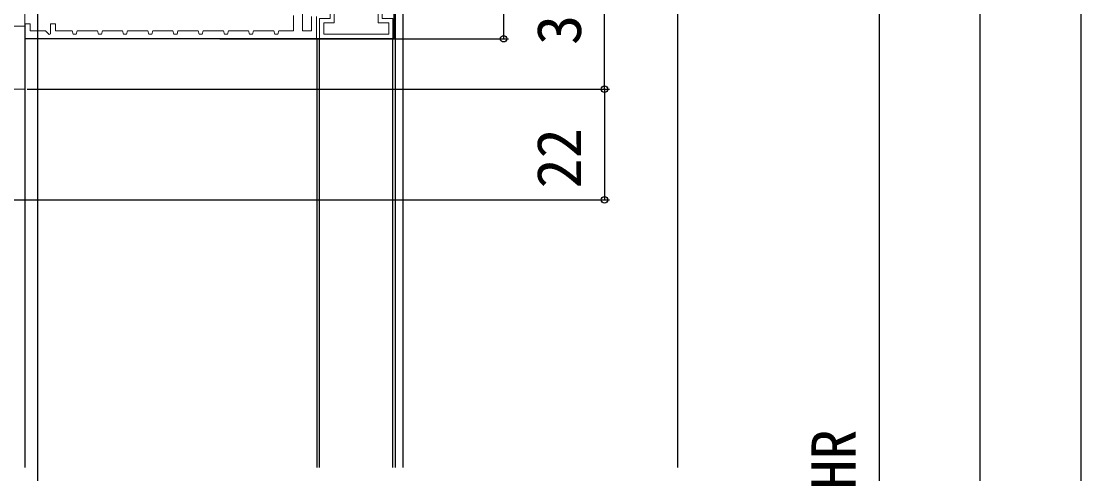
# Model space of a CAD drawing. Units: millimetres, scale not verified. Extents: x -525 to 525, y -783 to 779.
# Drawn here: x -247 to -36.8, y 243.9 to 333.8 of the extents above; entities that cross this region are included whole.
import ezdxf
from ezdxf.enums import TextEntityAlignment as Align

# ---------------------------------------------------------------- set-up
doc = ezdxf.new("R2010")
doc.units = ezdxf.units.MM
doc.header["$LTSCALE"] = 4
doc.layers.add('0-2_YKK_11', color=211, linetype='Continuous', lineweight=18)
doc.layers.add('0-5_YKK_13', color=4, linetype='Continuous', lineweight=18)
for name, color, linetype in [('0-4_YKK_12', 2, 'Continuous'), ('0-6_YKK_D', 6, 'Continuous'), ('0-8_YSS_K', 3, 'Continuous')]:
    doc.layers.add(name, color=color, linetype=linetype)
doc.styles.add('ＭＳ ゴシック', font='')
doc.styles.get('ＭＳ ゴシック').set_extended_font_data('MS Gothic')

msp = doc.modelspace()

# ---------------------------------------------------------------- linework, layer by layer
at = {"layer": '0-2_YKK_11'}
msp.add_lwpolyline([(-284.92, 354.125), (-284.92, 355.325), (-275.22, 355.325), (-246.32, 355.325), (-246.32, 320.325), (-261.62, 320.325)], dxfattribs=at)
at = {"layer": '0-2_YKK_11', "color": 30}
for points in [[(-191.22, 353.126), (-191.22, 331.926), (-189.42, 331.926), (-189.42, 334.726)], [(-206.117, 331.226), (-205.92, 331.926), (-201.92, 331.926), (-201.723, 331.226), (-201.117, 331.226), (-200.92, 331.926), (-196.92, 331.926), (-196.723, 331.226), (-196.117, 331.226), (-195.92, 331.926), (-193.02, 331.926), (-193.02, 334.926)], [(-188.42, 334.726), (-188.42, 330.326)], [(-188.42, 330.326), (-246.278, 330.326), (-246.278, 331.284), (-246.22, 331.426), (-246.22, 333.326), (-245.22, 333.326), (-245.22, 331.926), (-242.203, 331.926), (-241.478, 331.202), (-241.22, 331.309), (-241.22, 333.326), (-240.22, 333.326), (-240.22, 331.926), (-236.92, 331.926), (-236.723, 331.226), (-236.117, 331.226), (-235.92, 331.926), (-231.92, 331.926), (-231.723, 331.226), (-231.117, 331.226), (-230.92, 331.926), (-226.92, 331.926), (-226.723, 331.226), (-226.117, 331.226), (-225.92, 331.926), (-221.92, 331.926), (-221.723, 331.226), (-221.117, 331.226), (-220.92, 331.926), (-216.92, 331.926), (-216.723, 331.226), (-216.117, 331.226), (-215.92, 331.926), (-211.92, 331.926), (-211.723, 331.226), (-211.117, 331.226), (-210.92, 331.926), (-206.92, 331.926), (-206.723, 331.226), (-206.117, 331.226)]]:
    msp.add_lwpolyline(points, dxfattribs=at)
msp.add_lwpolyline([(-173.32, 330.326), (-187.82, 330.326), (-187.82, 334.326), (-185.72, 334.326), (-185.72, 335.426), (-186.093, 335.641), (-184.947, 337.626), (-184.254, 337.226), (-184.92, 336.073), (-184.92, 333.526), (-187.02, 333.526), (-187.02, 331.226), (-174.12, 331.226), (-174.12, 333.526), (-176.22, 333.526), (-176.22, 336.073), (-176.885, 337.226), (-176.192, 337.626), (-175.047, 335.641), (-175.42, 335.426), (-175.42, 334.326), (-173.32, 334.326)], close=True, dxfattribs=at)
at = {"layer": '0-4_YKK_12'}
for p, q in [((-243.819, 525.688), (-243.819, -306.451)), ((-173.123, 370.326), (-173.123, 330.326)), ((-172.823, 370.326), (-172.823, 245.194)), ((-171.323, 370.326), (-171.323, 245.194)), ((-246.32, 332.825), (-246.32, 245.194)), ((-173.123, 330.326), (-246.32, 330.326)), ((-188.32, 245.194), (-188.32, 330.326)), ((-187.821, 245.194), (-187.82, 330.326)), ((-173.321, 245.194), (-173.32, 330.326))]:
    msp.add_line(p, q, dxfattribs=at)
at = {"layer": '0-5_YKK_13'}
msp.add_lwpolyline([(-327.32, 355.325), (-246.32, 355.325), (-246.32, 332.825), (-327.32, 332.825)], close=True, dxfattribs=at)
at = {"layer": '0-6_YKK_D'}
for p, q in [((-151.323, 370.326), (-151.323, 330.326)), ((-131.323, 320.325), (-131.323, 355.326)), ((-36.819, 354.826), (-36.819, -224.174)), ((-76.819, 344.825), (-76.819, 159.823)), ((-56.819, 344.825), (-56.819, -224.174)), ((-207.62, 330.326), (-150.323, 330.326)), ((-245.82, 320.325), (-130.323, 320.325)), ((-206.823, 320.325), (-130.323, 320.325)), ((-131.323, 320.325), (-131.323, 298.325)), ((-261.82, 298.325), (-130.323, 298.325))]:
    msp.add_line(p, q, dxfattribs=at)
for centre in [(-151.323, 330.326), (-131.323, 320.325), (-131.323, 320.325), (-131.323, 298.325)]:
    msp.add_circle(centre, 0.637, dxfattribs=at)
at = {"layer": '0-8_YSS_K'}
msp.add_lwpolyline([(-119.819, 390.326), (-116.819, 390.326), (-116.819, 245.194)], dxfattribs=at)

# ---------------------------------------------------------------- texts
at = {"layer": '0-6_YKK_D', "style": 'ＭＳ ゴシック'}
for s, p in [('35', (-133.323, 329.098)), ('22', (-133.323, 300.598)), ('HR', (-78.819, 240.768))]:
    msp.add_text(s, height=8.798, rotation=90, dxfattribs=at).set_placement(p, align=Align.BOTTOM_LEFT)

doc.saveas('drawing.dxf')
